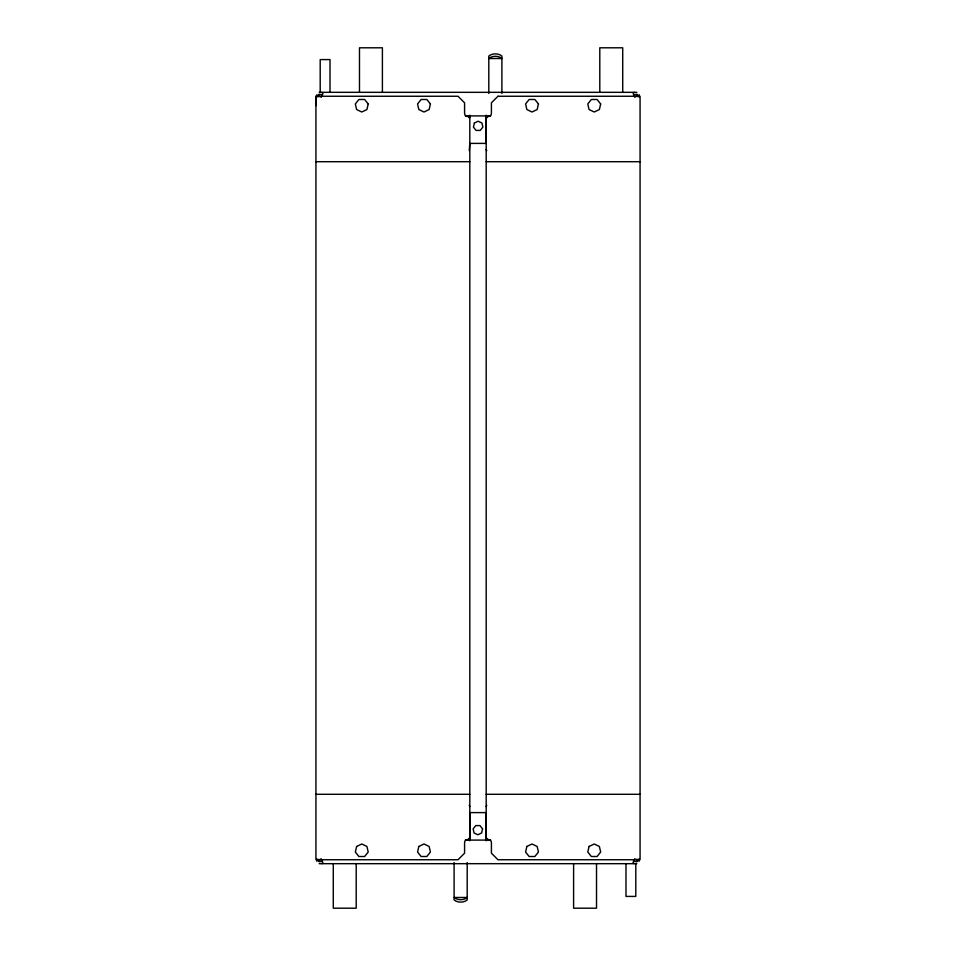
<?xml version="1.0" encoding="UTF-8"?>
<svg xmlns="http://www.w3.org/2000/svg" width="956" height="956" viewBox="0 0 956 956"><rect width="100%" height="100%" fill="white"/><g stroke="black" fill="none" stroke-linecap="round" stroke-linejoin="round"><path stroke-width="1.43" d="M469.814 115.198L469.814 839.452L467.854 839.452A3.274 3.274 0 0 0 464.58 842.726L464.58 853.194L458.032 859.743L315.934 859.743L315.934 96.257L458.032 96.257L464.58 102.806L464.58 113.274A3.274 3.274 0 0 0 467.854 116.548L469.814 116.548L469.814 117.588M469.814 840.802L469.814 812.6L486.186 812.6L486.186 840.802M486.186 115.198L486.186 143.4L469.814 143.4M469.241 150.606L469.814 143.531M486.186 806.505L486.759 805.394M320.917 97.201L322.554 94.871L319.208 94.286M635.083 858.799L633.446 861.129L636.792 861.715M321.431 96.771L322.889 93.473L321.873 92.326M634.569 859.229L633.111 862.527L634.127 863.674M634.198 92.326L633.183 93.473L635.154 97.201M321.802 863.674L322.817 862.527L320.846 858.799M319.208 92.326L636.851 92.326M636.851 94.286L633.505 94.871L634.629 96.771M465.369 115.903L490.691 115.903M315.934 161.707L469.814 161.707M486.186 161.707L640.066 161.707M315.934 794.293L469.814 794.293M486.186 794.293L640.066 794.293M465.309 840.097L490.631 840.097M319.149 861.715L322.495 861.129L321.371 859.229M319.149 863.674L636.792 863.674M486.186 149.494L486.759 150.606M469.241 805.394L469.814 806.505M639.074 94.548L639.074 97.201M639.014 858.799L639.014 861.452M637.114 94.548L637.114 96.771M637.043 859.086L637.043 861.559M635.8 863.674L635.8 896.417L625.989 896.417L625.989 863.674M622.715 92.326L622.715 47.8L599.794 47.8L599.794 92.326M596.52 863.674L596.52 908.2L573.6 908.2L573.6 863.674M501.9 93.461L501.9 56.081A8.186 5.581 0 0 0 488.803 56.081L488.803 93.461M487.166 116.548L487.166 117.588M487.166 838.412L487.166 839.452M468.834 116.548L468.834 117.588M468.834 838.412L468.834 839.452M467.197 862.539L467.197 899.919A8.186 5.581 0 0 1 454.1 899.919L454.1 862.539M382.4 92.326L382.4 47.8L359.48 47.8L359.48 92.326M356.206 863.674L356.206 908.2L333.286 908.2L333.286 863.674M330.011 92.326L330.011 59.583L320.2 59.583L320.2 92.326M318.957 94.441L318.957 96.915M318.886 859.229L318.886 861.452M316.986 94.548L316.986 97.201M316.926 858.799L316.926 861.452M315.934 96.257L315.934 105.614M368.203 103.953L366.925 109.534L361.774 112.007L356.624 109.534L355.345 103.953L358.918 99.484L364.63 99.484L368.203 103.953M430.415 103.953L429.136 109.534L423.986 112.007L418.836 109.534L417.557 103.953L421.13 99.484L426.842 99.484L430.415 103.953M474.367 123.037L473.435 127.124L476.052 130.41L480.247 130.41L482.864 127.124L481.932 123.037L478.143 121.209L474.367 123.037M356.624 846.466L355.345 852.047L358.918 856.516L364.63 856.516L368.203 852.047L366.925 846.466L361.774 843.993L356.624 846.466M538.443 103.953L537.164 109.534L532.014 112.007L526.864 109.534L525.585 103.953L529.158 99.484L534.87 99.484L538.443 103.953M418.836 846.466L417.557 852.047L421.13 856.516L426.842 856.516L430.415 852.047L429.136 846.466L423.986 843.993L418.836 846.466M600.655 103.953L599.376 109.534L594.226 112.007L589.075 109.534L587.797 103.953L591.37 99.484L597.082 99.484L600.655 103.953M482.565 828.876L481.633 832.963L477.857 834.791L474.068 832.963L473.136 828.876L475.753 825.59L479.948 825.59L482.565 828.876M526.864 846.466L525.585 852.047L529.158 856.516L534.87 856.516L538.443 852.047L537.164 846.466L532.014 843.993L526.864 846.466M589.075 846.466L587.797 852.047L591.37 856.516L597.082 856.516L600.655 852.047L599.376 846.466L594.226 843.993L589.075 846.466M497.968 96.257L491.42 102.806L491.42 113.274A3.274 3.274 0 0 1 488.146 116.548L486.186 116.548L486.186 839.452L488.146 839.452A3.274 3.274 0 0 1 491.42 842.726L491.42 853.194L497.968 859.743L640.066 859.743L640.066 96.257L497.968 96.257M501.9 58.519L488.803 58.519A8.186 5.581 0 0 1 501.9 58.519M467.197 897.481L454.1 897.481A8.186 5.581 0 0 0 467.197 897.481"/></g></svg>
